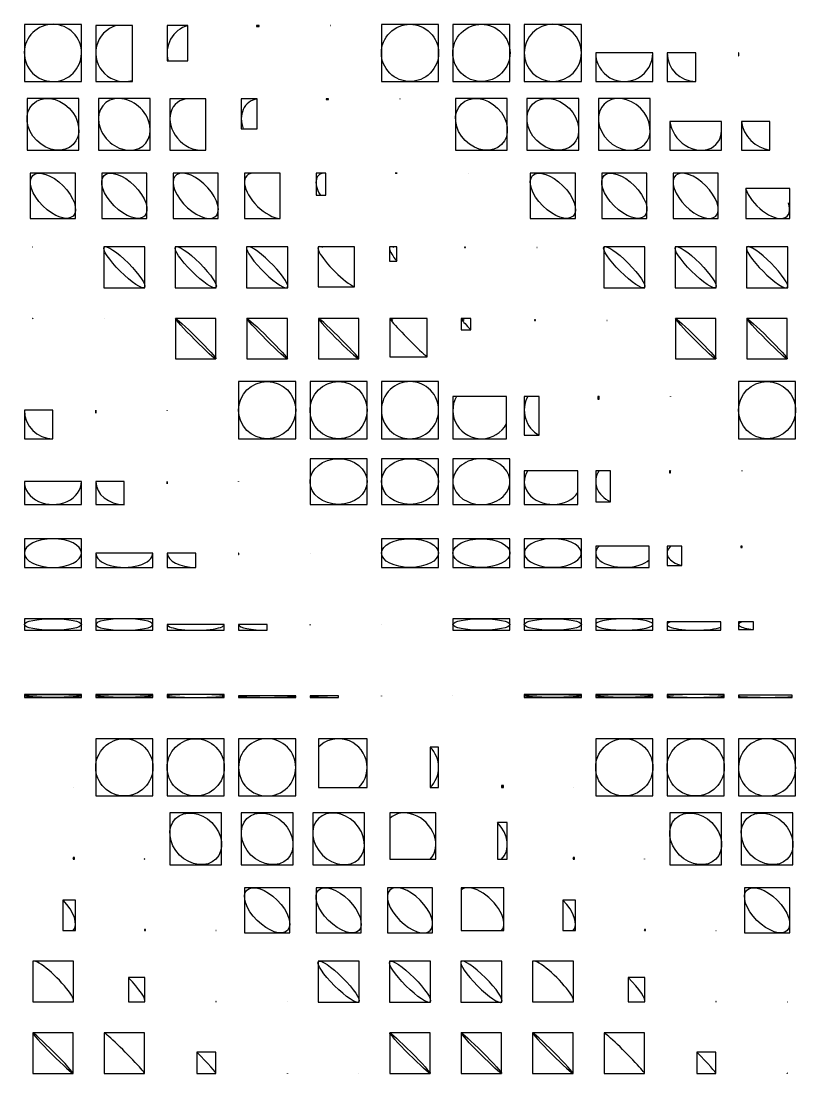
# Model space of a CAD drawing. Header units: millimetres. Extents: x -205 to 204, y -103 to 205.
# Drawn here: x 95.5 to 204.5, y -92.9 to 54.5 of the extents above; entities that cross this region are included whole.
import ezdxf

# ---------------------------------------------------------------- set-up
doc = ezdxf.new("R2010")
doc.units = ezdxf.units.MM
doc.layers.get('0').update_dxf_attribs({"lineweight": 25})

msp = doc.modelspace()

# ---------------------------------------------------------------- linework, layer by layer
for p, q in [((104, 54), (96, 54)), ((96, 54), (96, 46)), ((104, 46), (104, 54)), ((111.13, 53.84), (106, 53.84)), ((106, 53.84), (106, 46)), ((111.13, 46), (111.13, 53.84)), ((118.87, 53.84), (116, 53.84)), ((116, 53.84), (116, 48.87)), ((118.87, 48.87), (118.87, 53.84)), ((128.87, 53.84), (128.5, 53.84)), ((128.5, 53.84), (128.5, 53.71)), ((128.5, 53.71), (128.87, 53.71)), ((128.87, 53.71), (128.87, 53.84)), ((138.87, 53.84), (138.84, 53.84)), ((138.84, 53.84), (138.84, 53.83)), ((138.84, 53.83), (138.87, 53.83)), ((138.87, 53.83), (138.87, 53.84)), ((154, 54), (146, 54)), ((146, 54), (146, 46)), ((154, 46), (154, 54)), ((164, 54), (156, 54)), ((156, 54), (156, 46)), ((164, 46), (164, 54)), ((174, 54), (166, 54)), ((166, 54), (166, 46)), ((174, 46), (174, 54)), ((116, 48.87), (118.87, 48.87)), ((184, 50), (176, 50)), ((176, 50), (176, 46)), ((184, 46), (184, 50)), ((190, 50), (186, 50)), ((186, 50), (186, 46)), ((190, 46), (190, 50)), ((196.02, 50), (196, 50)), ((196, 50), (196, 49.6)), ((196, 49.6), (196.02, 49.6)), ((196.02, 49.6), (196.02, 50)), ((96, 46), (104, 46)), ((106, 46), (111.13, 46)), ((146, 46), (154, 46)), ((156, 46), (164, 46)), ((166, 46), (174, 46)), ((176, 46), (184, 46)), ((186, 46), (190, 46)), ((103.62, 43.62), (96.38, 43.62)), ((96.38, 43.62), (96.38, 36.38)), ((103.62, 36.38), (103.62, 43.62)), ((113.62, 43.62), (106.38, 43.62)), ((106.38, 43.62), (106.38, 36.38)), ((113.62, 36.38), (113.62, 43.62)), ((121.4, 43.57), (116.38, 43.57)), ((116.38, 43.57), (116.38, 36.38)), ((121.4, 36.38), (121.4, 43.57)), ((128.6, 43.57), (126.38, 43.57)), ((126.38, 43.57), (126.38, 39.37)), ((128.6, 39.37), (128.6, 43.57)), ((138.6, 43.57), (138.28, 43.57)), ((138.28, 43.57), (138.28, 43.49)), ((138.28, 43.49), (138.6, 43.49)), ((138.6, 43.49), (138.6, 43.57)), ((148.6, 43.57), (148.57, 43.57)), ((148.57, 43.57), (148.57, 43.56)), ((148.57, 43.56), (148.6, 43.56)), ((148.6, 43.56), (148.6, 43.57)), ((163.62, 43.62), (156.38, 43.62)), ((156.38, 43.62), (156.38, 36.38)), ((163.62, 36.38), (163.62, 43.62)), ((173.62, 43.62), (166.38, 43.62)), ((166.38, 43.62), (166.38, 36.38)), ((173.62, 36.38), (173.62, 43.62)), ((183.62, 43.62), (176.38, 43.62)), ((176.38, 43.62), (176.38, 36.38)), ((183.62, 36.38), (183.62, 43.62)), ((193.62, 40.4), (186.4, 40.4)), ((186.4, 40.4), (186.4, 36.38)), ((193.62, 36.38), (193.62, 40.4)), ((200.4, 40.4), (196.4, 40.4)), ((196.4, 40.4), (196.4, 36.4)), ((200.4, 36.4), (200.4, 40.4)), ((126.38, 39.37), (128.6, 39.37)), ((96.38, 36.38), (103.62, 36.38)), ((106.38, 36.38), (113.62, 36.38)), ((116.38, 36.38), (121.4, 36.38)), ((156.38, 36.38), (163.62, 36.38)), ((166.38, 36.38), (173.62, 36.38)), ((176.38, 36.38), (183.62, 36.38)), ((186.4, 36.38), (193.62, 36.38)), ((196.4, 36.4), (200.4, 36.4)), ((103.16, 33.16), (96.84, 33.16)), ((96.84, 33.16), (96.84, 26.84)), ((103.16, 26.84), (103.16, 33.16)), ((113.16, 33.16), (106.84, 33.16)), ((106.84, 33.16), (106.84, 26.84)), ((113.16, 26.84), (113.16, 33.16)), ((123.16, 33.16), (116.84, 33.16)), ((116.84, 33.16), (116.84, 26.84)), ((123.16, 26.84), (123.16, 33.16)), ((131.8, 33.16), (126.84, 33.16)), ((126.84, 33.16), (126.84, 26.84)), ((131.8, 26.84), (131.8, 33.16)), ((138.2, 33.16), (136.84, 33.16)), ((136.84, 33.16), (136.84, 30.11)), ((138.2, 30.11), (138.2, 33.16)), ((147.95, 33.16), (148.2, 33.16)), ((148.2, 33.16), (147.95, 33.16)), ((147.95, 33.16), (147.95, 33.16)), ((148.2, 33.16), (148.2, 33.16)), ((158.17, 33.16), (158.2, 33.16)), ((158.2, 33.16), (158.17, 33.16)), ((158.17, 33.16), (158.17, 33.16)), ((158.2, 33.16), (158.2, 33.16)), ((173.16, 33.16), (166.84, 33.16)), ((166.84, 33.16), (166.84, 26.84)), ((173.16, 26.84), (173.16, 33.16)), ((183.16, 33.16), (176.84, 33.16)), ((176.84, 33.16), (176.84, 26.84)), ((183.16, 26.84), (183.16, 33.16)), ((193.16, 33.16), (186.84, 33.16)), ((186.84, 33.16), (186.84, 26.84)), ((193.16, 26.84), (193.16, 33.16)), ((203.16, 31), (197, 31)), ((197, 31), (197, 26.84)), ((203.16, 26.84), (203.16, 31)), ((136.84, 30.11), (138.2, 30.11)), ((96.84, 26.84), (103.16, 26.84)), ((106.84, 26.84), (113.16, 26.84)), ((116.84, 26.84), (123.16, 26.84)), ((126.84, 26.84), (131.8, 26.84)), ((166.84, 26.84), (173.16, 26.84)), ((176.84, 26.84), (183.16, 26.84)), ((186.84, 26.84), (193.16, 26.84)), ((197, 26.84), (203.16, 26.84)), ((97.17, 22.82), (97.17, 22.83)), ((97.17, 22.83), (97.17, 22.83)), ((97.17, 22.83), (97.17, 22.82)), ((97.17, 22.82), (97.17, 22.82)), ((112.88, 22.88), (107.12, 22.88)), ((107.12, 22.88), (107.12, 17.12)), ((112.88, 17.12), (112.88, 22.88)), ((122.88, 22.88), (117.12, 22.88)), ((117.12, 22.88), (117.12, 17.12)), ((122.88, 17.12), (122.88, 22.88)), ((132.88, 22.88), (127.12, 22.88)), ((127.12, 22.88), (127.12, 17.12)), ((132.88, 17.12), (132.88, 22.88)), ((142.21, 22.88), (137.12, 22.88)), ((137.12, 22.88), (137.12, 17.25)), ((142.21, 17.25), (142.21, 22.88)), ((148.15, 22.88), (147.12, 22.88)), ((147.12, 22.88), (147.12, 20.86)), ((148.15, 20.86), (148.15, 22.88)), ((157.79, 22.83), (157.62, 22.83)), ((157.62, 22.83), (157.62, 22.75)), ((157.62, 22.75), (157.79, 22.75)), ((157.79, 22.75), (157.79, 22.83)), ((167.79, 22.76), (167.77, 22.76)), ((167.77, 22.76), (167.77, 22.75)), ((167.77, 22.75), (167.79, 22.75)), ((167.79, 22.75), (167.79, 22.76)), ((182.88, 22.88), (177.12, 22.88)), ((177.12, 22.88), (177.12, 17.12)), ((182.88, 17.12), (182.88, 22.88)), ((192.88, 22.88), (187.12, 22.88)), ((187.12, 22.88), (187.12, 17.12)), ((192.88, 17.12), (192.88, 22.88)), ((202.88, 22.88), (197.12, 22.88)), ((197.12, 22.88), (197.12, 17.12)), ((202.88, 17.12), (202.88, 22.88)), ((147.12, 20.86), (148.15, 20.86)), ((107.12, 17.12), (112.88, 17.12)), ((117.12, 17.12), (122.88, 17.12)), ((127.12, 17.12), (132.88, 17.12)), ((137.12, 17.25), (142.21, 17.25)), ((177.12, 17.12), (182.88, 17.12)), ((187.12, 17.12), (192.88, 17.12)), ((197.12, 17.12), (202.88, 17.12)), ((97.17, 12.8), (97.17, 12.83)), ((97.17, 12.83), (97.17, 12.83)), ((97.17, 12.83), (97.17, 12.8)), ((97.17, 12.8), (97.17, 12.8)), ((107.17, 12.83), (107.17, 12.83)), ((107.17, 12.83), (107.17, 12.83)), ((107.17, 12.83), (107.17, 12.83)), ((107.17, 12.83), (107.17, 12.83)), ((122.83, 12.83), (117.17, 12.83)), ((117.17, 12.83), (117.17, 7.17)), ((122.83, 7.17), (122.83, 12.83)), ((132.83, 12.83), (127.17, 12.83)), ((127.17, 12.83), (127.17, 7.17)), ((132.83, 7.17), (132.83, 12.83)), ((142.83, 12.83), (137.17, 12.83)), ((137.17, 12.83), (137.17, 7.17)), ((142.83, 7.17), (142.83, 12.83)), ((152.41, 12.83), (147.17, 12.83)), ((147.17, 12.83), (147.17, 7.45)), ((152.41, 7.45), (152.41, 12.83)), ((158.52, 12.83), (157.17, 12.83)), ((157.17, 12.83), (157.17, 11.23)), ((158.52, 11.23), (158.52, 12.83)), ((167.59, 12.66), (167.45, 12.66)), ((167.45, 12.66), (167.45, 12.55)), ((167.45, 12.55), (167.59, 12.55)), ((167.59, 12.55), (167.59, 12.66)), ((177.59, 12.56), (177.57, 12.56)), ((177.57, 12.56), (177.57, 12.55)), ((177.57, 12.55), (177.59, 12.55)), ((177.59, 12.55), (177.59, 12.56)), ((192.83, 12.83), (187.17, 12.83)), ((187.17, 12.83), (187.17, 7.17)), ((192.83, 7.17), (192.83, 12.83)), ((202.83, 12.83), (197.17, 12.83)), ((197.17, 12.83), (197.17, 7.17)), ((202.83, 7.17), (202.83, 12.83)), ((157.17, 11.23), (158.52, 11.23)), ((147.17, 7.45), (152.41, 7.45)), ((117.17, 7.17), (122.83, 7.17)), ((127.17, 7.17), (132.83, 7.17)), ((137.17, 7.17), (142.83, 7.17)), ((187.17, 7.17), (192.83, 7.17)), ((197.17, 7.17), (202.83, 7.17)), ((134, 4), (126, 4)), ((126, 4), (126, -4)), ((134, -4), (134, 4)), ((144, 4), (136, 4)), ((136, 4), (136, -4)), ((144, -4), (144, 4)), ((154, 4), (146, 4)), ((146, 4), (146, -4)), ((154, -4), (154, 4)), ((204, 4), (196, 4)), ((196, 4), (196, -4)), ((204, -4), (204, 4)), ((163.51, 1.92), (156, 1.92)), ((156, 1.92), (156, -4)), ((163.51, -4), (163.51, 1.92)), ((168.08, 1.92), (166, 1.92)), ((166, 1.92), (166, -3.51)), ((168.08, -3.51), (168.08, 1.92)), ((176.49, 1.92), (176.32, 1.92)), ((176.32, 1.92), (176.32, 1.56)), ((176.32, 1.56), (176.49, 1.56)), ((176.49, 1.56), (176.49, 1.92)), ((186.49, 1.92), (186.47, 1.92)), ((186.47, 1.92), (186.47, 1.88)), ((186.47, 1.88), (186.49, 1.88)), ((186.49, 1.88), (186.49, 1.92)), ((100, 0), (96, 0)), ((96, 0), (96, -4)), ((100, -4), (100, 0)), ((106.02, 0), (106, 0)), ((106, 0), (106, -0.4)), ((106, -0.4), (106.02, -0.4)), ((106.02, -0.4), (106.02, 0)), ((116, -0.04), (116, 0)), ((116, 0), (116, 0)), ((116, 0), (116, -0.04)), ((116, -0.04), (116, -0.04)), ((96, -4), (100, -4)), ((126, -4), (134, -4)), ((136, -4), (144, -4)), ((146, -4), (154, -4)), ((156, -4), (163.51, -4)), ((166, -3.51), (168.08, -3.51)), ((196, -4), (204, -4)), ((144, -6.8), (136, -6.8)), ((136, -6.8), (136, -13.2)), ((144, -13.2), (144, -6.8)), ((154, -6.8), (146, -6.8)), ((146, -6.8), (146, -13.2)), ((154, -13.2), (154, -6.8)), ((164, -6.8), (156, -6.8)), ((156, -6.8), (156, -13.2)), ((164, -13.2), (164, -6.8)), ((173.51, -8.47), (166, -8.47)), ((166, -8.47), (166, -13.2)), ((173.51, -13.2), (173.51, -8.47)), ((178.08, -8.47), (176, -8.47)), ((176, -8.47), (176, -12.81)), ((178.08, -12.81), (178.08, -8.47)), ((186.49, -8.47), (186.32, -8.47)), ((186.32, -8.47), (186.32, -8.75)), ((186.32, -8.75), (186.49, -8.75)), ((186.49, -8.75), (186.49, -8.47)), ((196.49, -8.47), (196.47, -8.47)), ((196.47, -8.47), (196.47, -8.49)), ((196.47, -8.49), (196.49, -8.49)), ((196.49, -8.49), (196.49, -8.47)), ((104, -10), (96, -10)), ((96, -10), (96, -13.2)), ((104, -13.2), (104, -10)), ((110, -10), (106, -10)), ((106, -10), (106, -13.2)), ((110, -13.2), (110, -10)), ((116.02, -10), (116, -10)), ((116, -10), (116, -10.32)), ((116.02, -10.32), (116.02, -10)), ((126, -10.04), (126, -10)), ((126, -10), (126, -10)), ((126, -10), (126, -10.04)), ((126, -10.04), (126, -10.04)), ((116, -10.32), (116.02, -10.32)), ((96, -13.2), (104, -13.2)), ((106, -13.2), (110, -13.2)), ((136, -13.2), (144, -13.2)), ((146, -13.2), (154, -13.2)), ((156, -13.2), (164, -13.2)), ((166, -13.2), (173.51, -13.2)), ((176, -12.81), (178.08, -12.81)), ((104, -18), (96, -18)), ((96, -18), (96, -22)), ((104, -22), (104, -18)), ((154, -18), (146, -18)), ((146, -18), (146, -22)), ((154, -22), (154, -18)), ((164, -18), (156, -18)), ((156, -18), (156, -22)), ((164, -22), (164, -18)), ((174, -18), (166, -18)), ((166, -18), (166, -22)), ((174, -22), (174, -18)), ((183.51, -19.04), (176, -19.04)), ((176, -19.04), (176, -22)), ((183.51, -22), (183.51, -19.04)), ((188.08, -19.04), (186, -19.04)), ((186, -19.04), (186, -21.76)), ((188.08, -21.76), (188.08, -19.04)), ((196.49, -19.04), (196.32, -19.04)), ((196.32, -19.04), (196.32, -19.22)), ((196.49, -19.22), (196.49, -19.04)), ((114, -20), (106, -20)), ((106, -20), (106, -22)), ((114, -22), (114, -20)), ((120, -20), (116, -20)), ((116, -20), (116, -22)), ((120, -22), (120, -20)), ((126.02, -20), (126, -20)), ((126, -20), (126, -20.2)), ((126, -20.2), (126.02, -20.2)), ((126.02, -20.2), (126.02, -20)), ((136, -20.02), (136, -20)), ((136, -20), (136, -20)), ((136, -20), (136, -20.02)), ((136, -20.02), (136, -20.02)), ((196.32, -19.22), (196.49, -19.22)), ((96, -22), (104, -22)), ((106, -22), (114, -22)), ((116, -22), (120, -22)), ((146, -22), (154, -22)), ((156, -22), (164, -22)), ((166, -22), (174, -22)), ((176, -22), (183.51, -22)), ((186, -21.76), (188.08, -21.76)), ((104, -29.2), (96, -29.2)), ((96, -29.2), (96, -30.8)), ((104, -30.8), (104, -29.2)), ((114, -29.2), (106, -29.2)), ((106, -29.2), (106, -30.8)), ((114, -30.8), (114, -29.2)), ((164, -29.2), (156, -29.2)), ((156, -29.2), (156, -30.8)), ((164, -30.8), (164, -29.2)), ((174, -29.2), (166, -29.2)), ((166, -29.2), (166, -30.8)), ((174, -30.8), (174, -29.2)), ((184, -29.2), (176, -29.2)), ((176, -29.2), (176, -30.8)), ((184, -30.8), (184, -29.2)), ((96, -30.8), (104, -30.8)), ((106, -30.8), (114, -30.8)), ((124, -30), (116, -30)), ((116, -30), (116, -30.8)), ((116, -30.8), (124, -30.8)), ((124, -30.8), (124, -30)), ((130, -30), (126, -30)), ((126, -30), (126, -30.8)), ((126, -30.8), (130, -30.8)), ((130, -30.8), (130, -30)), ((136.02, -30), (136, -30)), ((136, -30), (136, -30.08)), ((136, -30.08), (136.02, -30.08)), ((136.02, -30.08), (136.02, -30)), ((146, -30.01), (146, -30)), ((146, -30), (146, -30)), ((146, -30), (146, -30.01)), ((146, -30.01), (146, -30.01)), ((156, -30.8), (164, -30.8)), ((166, -30.8), (174, -30.8)), ((176, -30.8), (184, -30.8)), ((193.51, -29.62), (186, -29.62)), ((186, -29.62), (186, -30.8)), ((186, -30.8), (193.51, -30.8)), ((193.51, -30.8), (193.51, -29.62)), ((198.08, -29.62), (196, -29.62)), ((196, -29.62), (196, -30.7)), ((196, -30.7), (198.08, -30.7)), ((198.08, -30.7), (198.08, -29.62)), ((104, -39.8), (96, -39.8)), ((96, -39.8), (96, -40.2)), ((96, -40.2), (104, -40.2)), ((104, -40.2), (104, -39.8)), ((114, -39.8), (106, -39.8)), ((106, -39.8), (106, -40.2)), ((106, -40.2), (114, -40.2)), ((114, -40.2), (114, -39.8)), ((124, -39.8), (116, -39.8)), ((116, -39.8), (116, -40.2)), ((116, -40.2), (124, -40.2)), ((124, -40.2), (124, -39.8)), ((134, -40), (126, -40)), ((126, -40), (126, -40.2)), ((126, -40.2), (134, -40.2)), ((134, -40.2), (134, -40)), ((140, -40), (136, -40)), ((136, -40), (136, -40.2)), ((136, -40.2), (140, -40.2)), ((140, -40.2), (140, -40)), ((146.02, -40), (146, -40)), ((146, -40), (146, -40.02)), ((146, -40.02), (146.02, -40.02)), ((146.02, -40.02), (146.02, -40)), ((156, -40), (156, -40)), ((156, -40), (156, -40)), ((156, -40), (156, -40)), ((156, -40), (156, -40)), ((174, -39.8), (166, -39.8)), ((166, -39.8), (166, -40.2)), ((166, -40.2), (174, -40.2)), ((174, -40.2), (174, -39.8)), ((184, -39.8), (176, -39.8)), ((176, -39.8), (176, -40.2)), ((176, -40.2), (184, -40.2)), ((184, -40.2), (184, -39.8)), ((194, -39.8), (186, -39.8)), ((186, -39.8), (186, -40.2)), ((186, -40.2), (194, -40.2)), ((194, -40.2), (194, -39.8)), ((203.51, -39.9), (196, -39.9)), ((196, -39.9), (196, -40.2)), ((196, -40.2), (203.51, -40.2)), ((203.51, -40.2), (203.51, -39.9)), ((114, -46), (106, -46)), ((106, -46), (106, -54)), ((114, -54), (114, -46)), ((124, -46), (116, -46)), ((116, -46), (116, -54)), ((124, -54), (124, -46)), ((134, -46), (126, -46)), ((126, -46), (126, -54)), ((134, -54), (134, -46)), ((144, -46), (137.17, -46)), ((137.17, -46), (137.17, -52.83)), ((144, -52.83), (144, -46)), ((184, -46), (176, -46)), ((176, -46), (176, -54)), ((184, -54), (184, -46)), ((194, -46), (186, -46)), ((186, -46), (186, -54)), ((194, -54), (194, -46)), ((204, -46), (196, -46)), ((196, -46), (196, -54)), ((204, -54), (204, -46)), ((154, -47.17), (152.83, -47.17)), ((152.83, -47.17), (152.83, -52.83)), ((154, -52.83), (154, -47.17)), ((102.86, -52.8), (102.83, -52.8)), ((102.83, -52.8), (102.83, -52.83)), ((102.83, -52.83), (102.86, -52.83)), ((102.86, -52.83), (102.86, -52.8)), ((137.17, -52.83), (144, -52.83)), ((152.83, -52.83), (154, -52.83)), ((163.1, -52.53), (162.83, -52.53)), ((162.83, -52.53), (162.83, -52.83)), ((162.83, -52.83), (163.1, -52.83)), ((163.1, -52.83), (163.1, -52.53)), ((172.86, -52.8), (172.83, -52.8)), ((172.83, -52.8), (172.83, -52.83)), ((172.83, -52.83), (172.86, -52.83)), ((172.86, -52.83), (172.86, -52.8)), ((106, -54), (114, -54)), ((116, -54), (124, -54)), ((126, -54), (134, -54)), ((176, -54), (184, -54)), ((186, -54), (194, -54)), ((196, -54), (204, -54)), ((123.62, -56.38), (116.38, -56.38)), ((116.38, -56.38), (116.38, -63.62)), ((123.62, -63.62), (123.62, -56.38)), ((133.62, -56.38), (126.38, -56.38)), ((126.38, -56.38), (126.38, -63.62)), ((133.62, -63.62), (133.62, -56.38)), ((143.62, -56.38), (136.38, -56.38)), ((136.38, -56.38), (136.38, -63.62)), ((143.62, -63.62), (143.62, -56.38)), ((153.62, -56.38), (147.17, -56.38)), ((147.17, -56.38), (147.17, -62.83)), ((153.62, -62.83), (153.62, -56.38)), ((193.62, -56.38), (186.38, -56.38)), ((186.38, -56.38), (186.38, -63.62)), ((193.62, -63.62), (193.62, -56.38)), ((203.62, -56.38), (196.38, -56.38)), ((196.38, -56.38), (196.38, -63.62)), ((203.62, -63.62), (203.62, -56.38)), ((163.62, -57.73), (162.26, -57.73)), ((162.26, -57.73), (162.26, -62.83)), ((163.62, -62.83), (163.62, -57.73)), ((103.04, -62.59), (102.83, -62.59)), ((102.83, -62.59), (102.83, -62.83)), ((102.83, -62.83), (103.04, -62.83)), ((103.04, -62.83), (103.04, -62.59)), ((112.85, -62.81), (112.83, -62.81)), ((112.83, -62.81), (112.83, -62.83)), ((112.83, -62.83), (112.85, -62.83)), ((112.85, -62.83), (112.85, -62.81)), ((147.17, -62.83), (153.62, -62.83)), ((162.26, -62.83), (163.62, -62.83)), ((173.04, -62.59), (172.83, -62.59)), ((172.83, -62.59), (172.83, -62.83)), ((172.83, -62.83), (173.04, -62.83)), ((173.04, -62.83), (173.04, -62.59)), ((182.85, -62.8), (182.83, -62.8)), ((182.83, -62.8), (182.83, -62.83)), ((182.83, -62.83), (182.85, -62.83)), ((182.85, -62.83), (182.85, -62.8)), ((116.38, -63.62), (123.62, -63.62)), ((126.38, -63.62), (133.62, -63.62)), ((136.38, -63.62), (143.62, -63.62)), ((186.38, -63.62), (193.62, -63.62)), ((196.38, -63.62), (203.62, -63.62)), ((133.16, -66.84), (126.84, -66.84)), ((126.84, -66.84), (126.84, -73.16)), ((133.16, -73.16), (133.16, -66.84)), ((143.16, -66.84), (136.84, -66.84)), ((136.84, -66.84), (136.84, -73.16)), ((143.16, -73.16), (143.16, -66.84)), ((153.16, -66.84), (146.84, -66.84)), ((146.84, -66.84), (146.84, -73.16)), ((153.16, -73.16), (153.16, -66.84)), ((163.16, -66.84), (157.17, -66.84)), ((157.17, -66.84), (157.17, -72.83)), ((163.16, -72.83), (163.16, -66.84)), ((203.16, -66.84), (196.84, -66.84)), ((196.84, -66.84), (196.84, -73.16)), ((203.16, -73.16), (203.16, -66.84)), ((103.16, -68.59), (101.41, -68.59)), ((101.41, -68.59), (101.41, -72.83)), ((103.16, -72.83), (103.16, -68.59)), ((173.16, -68.58), (171.41, -68.58)), ((171.41, -68.58), (171.41, -72.83)), ((173.16, -72.83), (173.16, -68.58)), ((101.41, -72.83), (103.16, -72.83)), ((112.96, -72.67), (112.83, -72.67)), ((112.83, -72.67), (112.83, -72.83)), ((112.83, -72.83), (112.96, -72.83)), ((112.96, -72.83), (112.96, -72.67)), ((122.84, -72.81), (122.83, -72.81)), ((122.83, -72.81), (122.83, -72.83)), ((122.83, -72.83), (122.84, -72.83)), ((122.84, -72.83), (122.84, -72.81)), ((126.84, -73.16), (133.16, -73.16)), ((136.84, -73.16), (143.16, -73.16)), ((146.84, -73.16), (153.16, -73.16)), ((157.17, -72.83), (163.16, -72.83)), ((171.41, -72.83), (173.16, -72.83)), ((182.96, -72.67), (182.83, -72.67)), ((182.83, -72.67), (182.83, -72.83)), ((182.83, -72.83), (182.96, -72.83)), ((182.96, -72.83), (182.96, -72.67)), ((192.84, -72.81), (192.83, -72.81)), ((192.83, -72.81), (192.83, -72.83)), ((192.83, -72.83), (192.84, -72.83)), ((192.84, -72.83), (192.84, -72.81)), ((196.84, -73.16), (203.16, -73.16)), ((102.88, -77.12), (97.17, -77.12)), ((97.17, -77.12), (97.17, -82.83)), ((102.88, -82.83), (102.88, -77.12)), ((142.88, -77.12), (137.12, -77.12)), ((137.12, -77.12), (137.12, -82.88)), ((142.88, -82.88), (142.88, -77.12)), ((152.88, -77.12), (147.12, -77.12)), ((147.12, -77.12), (147.12, -82.88)), ((152.88, -82.88), (152.88, -77.12)), ((162.88, -77.12), (157.12, -77.12)), ((157.12, -77.12), (157.12, -82.88)), ((162.88, -82.88), (162.88, -77.12)), ((172.88, -77.12), (167.17, -77.12)), ((167.17, -77.12), (167.17, -82.83)), ((172.88, -82.83), (172.88, -77.12)), ((112.88, -79.43), (110.57, -79.43)), ((110.57, -79.43), (110.57, -82.83)), ((112.88, -82.83), (112.88, -79.43)), ((182.88, -79.43), (180.56, -79.43)), ((180.56, -79.43), (180.56, -82.83)), ((182.88, -82.83), (182.88, -79.43)), ((97.17, -82.83), (102.88, -82.83)), ((110.57, -82.83), (112.88, -82.83)), ((122.87, -82.76), (122.83, -82.76)), ((122.83, -82.76), (122.83, -82.83)), ((122.83, -82.83), (122.87, -82.83)), ((122.87, -82.83), (122.87, -82.76)), ((132.83, -82.83), (132.83, -82.82)), ((132.83, -82.82), (132.83, -82.82)), ((132.83, -82.82), (132.83, -82.83)), ((132.83, -82.83), (132.83, -82.83)), ((137.12, -82.88), (142.88, -82.88)), ((147.12, -82.88), (152.88, -82.88)), ((157.12, -82.88), (162.88, -82.88)), ((167.17, -82.83), (172.88, -82.83)), ((180.56, -82.83), (182.88, -82.83)), ((192.87, -82.76), (192.83, -82.76)), ((192.83, -82.76), (192.83, -82.83)), ((192.83, -82.83), (192.87, -82.83)), ((192.87, -82.83), (192.87, -82.76)), ((202.83, -82.83), (202.83, -82.82)), ((202.83, -82.82), (202.83, -82.82)), ((202.83, -82.82), (202.83, -82.83)), ((202.83, -82.83), (202.83, -82.83)), ((102.83, -87.17), (97.17, -87.17)), ((97.17, -87.17), (97.17, -92.83)), ((102.83, -92.83), (102.83, -87.17)), ((112.83, -87.17), (107.17, -87.17)), ((107.17, -87.17), (107.17, -92.83)), ((112.83, -92.83), (112.83, -87.17)), ((152.83, -87.17), (147.17, -87.17)), ((147.17, -87.17), (147.17, -92.83)), ((152.83, -92.83), (152.83, -87.17)), ((162.83, -87.17), (157.17, -87.17)), ((157.17, -87.17), (157.17, -92.83)), ((162.83, -92.83), (162.83, -87.17)), ((172.83, -87.17), (167.17, -87.17)), ((167.17, -87.17), (167.17, -92.83)), ((172.83, -92.83), (172.83, -87.17)), ((182.83, -87.17), (177.17, -87.17)), ((177.17, -87.17), (177.17, -92.83)), ((182.83, -92.83), (182.83, -87.17)), ((122.83, -89.86), (120.14, -89.86)), ((120.14, -89.86), (120.14, -92.83)), ((122.83, -92.83), (122.83, -89.86)), ((192.83, -89.86), (190.14, -89.86)), ((190.14, -89.86), (190.14, -92.83)), ((192.83, -92.83), (192.83, -89.86)), ((97.17, -92.83), (102.83, -92.83)), ((107.17, -92.83), (112.83, -92.83)), ((120.14, -92.83), (122.83, -92.83)), ((132.83, -92.83), (132.83, -92.8)), ((132.83, -92.8), (132.83, -92.8)), ((132.83, -92.8), (132.83, -92.83)), ((132.83, -92.83), (132.83, -92.83)), ((142.83, -92.83), (142.83, -92.83)), ((142.83, -92.83), (142.83, -92.83)), ((142.83, -92.83), (142.83, -92.83)), ((142.83, -92.83), (142.83, -92.83)), ((147.17, -92.83), (152.83, -92.83)), ((157.17, -92.83), (162.83, -92.83)), ((167.17, -92.83), (172.83, -92.83)), ((177.17, -92.83), (182.83, -92.83)), ((190.14, -92.83), (192.83, -92.83)), ((202.83, -92.83), (202.83, -92.8)), ((202.83, -92.8), (202.83, -92.8)), ((202.83, -92.8), (202.83, -92.83)), ((202.83, -92.83), (202.83, -92.83))]:
    msp.add_line(p, q)
for centre, major_axis, ratio, start_param, end_param in [((100, 50), (-2.83, 2.83), 1, 5.783185, 12.065371), ((110, 50), (-2.83, 2.83), 1, 5.783185, 8.924778), ((120, 50), (-2.83, 2.83), 1, 5.783185, 7.353982), ((130, 50), (-2.83, 2.83), 1, 5.783185, 5.883185), ((140, 50), (-2.83, 2.83), 1, 5.783185, 5.793185), ((170, 50), (-2.83, 2.83), 1, 0.785398, 7.067583), ((180, 50), (-2.83, 2.83), 1, 0.785398, 3.926991), ((190, 50), (-2.83, 2.83), 1, 0.785398, 2.356194), ((200, 50), (-2.83, 2.83), 1, 0.785398, 0.885398), ((110, 40), (-2.83, 2.83), 0.8, 5.783185, 12.065371), ((120, 40), (-2.83, 2.83), 0.8, 5.783185, 8.924778), ((130, 40), (-2.83, 2.83), 0.8, 5.783185, 7.353982), ((140, 40), (-2.83, 2.83), 0.8, 5.783185, 5.883185), ((150, 40), (-2.83, 2.83), 0.8, 5.783185, 5.793185), ((180, 40), (-2.83, 2.83), 0.8, 0.785398, 7.067583), ((190, 40), (-2.83, 2.83), 0.8, 0.785398, 3.926991), ((200, 40), (-2.83, 2.83), 0.8, 0.785398, 2.356194), ((120, 30), (-2.83, 2.83), 0.5, 5.783185, 12.065371), ((130, 30), (-2.83, 2.83), 0.5, 5.783185, 8.924778), ((140, 30), (-2.83, 2.83), 0.5, 5.783185, 7.353982), ((150, 30), (-2.83, 2.83), 0.5, 5.783185, 5.883185), ((160, 30), (-2.83, 2.83), 0.5, 5.783185, 5.793185), ((190, 30), (-2.83, 2.83), 0.5, 0.785398, 7.067583), ((200, 30), (-2.83, 2.83), 0.5, 0.785398, 3.926991), ((100, 20), (-2.83, 2.83), 0.2, 0.001, 0.011), ((130, 20), (-2.83, 2.83), 0.2, 5.783185, 12.065371), ((140, 20), (-2.83, 2.83), 0.2, 5.783185, 8.924778), ((150, 20), (-2.83, 2.83), 0.2, 5.783185, 7.353982), ((160, 20), (-2.83, 2.83), 0.2, 5.783185, 5.883185), ((170, 20), (-2.83, 2.83), 0.2, 5.783185, 5.793185), ((200, 20), (-2.83, 2.83), 0.2, 0.785398, 7.067583), ((100, 10), (-2.83, 2.83), 0.05, 0.001, 0.101), ((110, 10), (-2.83, 2.83), 0.05, 0.001, 0.011), ((140, 10), (-2.83, 2.83), 0.05, 5.783185, 12.065371), ((150, 10), (-2.83, 2.83), 0.05, 5.783185, 8.924778), ((160, 10), (-2.83, 2.83), 0.05, 5.783185, 7.353982), ((170, 10), (-2.83, 2.83), 0.05, 5.783185, 5.883185), ((180, 10), (-2.83, 2.83), 0.05, 5.783185, 5.793185), ((150, 0), (-4, 0), 1, 5.783185, 12.065371), ((160, 0), (-4, 0), 1, 5.783185, 8.924778), ((170, 0), (-4, 0), 1, 5.783185, 7.353982), ((180, 0), (-4, 0), 1, 5.783185, 5.883185), ((190, 0), (-4, 0), 1, 5.783185, 5.793185), ((100, 0), (-4, 0), 1, 0.001, 1.571796), ((110, 0), (-4, 0), 1, 0.001, 0.101), ((120, 0), (-4, 0), 1, 0.001, 0.011), ((160, -10), (-4, 0), 0.8, 5.783185, 12.065371), ((170, -10), (-4, 0), 0.8, 5.783185, 8.924778), ((180, -10), (-4, 0), 0.8, 5.783185, 7.353982), ((190, -10), (-4, 0), 0.8, 5.783185, 5.883185), ((200, -10), (-4, 0), 0.8, 5.783185, 5.793185), ((100, -10), (-4, 0), 0.8, 0.001, 3.142593), ((110, -10), (-4, 0), 0.8, 0.001, 1.571796), ((120, -10), (-4, 0), 0.8, 0.001, 0.101), ((130, -10), (-4, 0), 0.8, 0.001, 0.011), ((100, -20), (-4, 0), 0.5, 0.001, 6.283185), ((170, -20), (-4, 0), 0.5, 5.783185, 12.065371), ((180, -20), (-4, 0), 0.5, 5.783185, 8.924778), ((190, -20), (-4, 0), 0.5, 5.783185, 7.353982), ((200, -20), (-4, 0), 0.5, 5.783185, 5.883185), ((110, -20), (-4, 0), 0.5, 0.001, 3.142593), ((120, -20), (-4, 0), 0.5, 0.001, 1.571796), ((130, -20), (-4, 0), 0.5, 0.001, 0.101), ((140, -20), (-4, 0), 0.5, 0.001, 0.011), ((110, -30), (-4, 0), 0.2, 0.001, 6.283185), ((180, -30), (-4, 0), 0.2, 5.783185, 12.065371), ((120, -30), (-4, 0), 0.2, 0.001, 3.142593), ((130, -30), (-4, 0), 0.2, 0.001, 1.571796), ((140, -30), (-4, 0), 0.2, 0.001, 0.101), ((150, -30), (-4, 0), 0.2, 0.001, 0.011), ((190, -30), (-4, 0), 0.2, 5.783185, 8.924778), ((200, -30), (-4, 0), 0.2, 5.783185, 7.353982), ((190, -40), (-4, 0), 0.05, 5.783185, 12.065371), ((120, -40), (-4, 0), 0.05, 0.001, 6.283185), ((130, -40), (-4, 0), 0.05, 0.001, 3.142593), ((140, -40), (-4, 0), 0.05, 0.001, 1.571796), ((150, -40), (-4, 0), 0.05, 0.001, 0.101), ((160, -40), (-4, 0), 0.05, 0.001, 0.011), ((200, -40), (-4, 0), 0.05, 5.783185, 8.924778), ((130, -50), (2.83, -2.83), 1, 0.001, 6.283185), ((140, -50), (2.83, -2.83), 1, 0.001, 3.142593), ((200, -50), (2.83, -2.83), 1, 5.783185, 12.065371), ((150, -50), (2.83, -2.83), 1, 0.001, 1.571796), ((100, -50), (2.83, -2.83), 1, 0, 0.01), ((160, -50), (2.83, -2.83), 1, 0.001, 0.101), ((170, -50), (2.83, -2.83), 1, 0.001, 0.011), ((140, -60), (2.83, -2.83), 0.8, 0.001, 6.283185), ((150, -60), (2.83, -2.83), 0.8, 0.001, 3.142593), ((160, -60), (2.83, -2.83), 0.8, 0.001, 1.571796), ((100, -60), (2.83, -2.83), 0.8, 0, 0.1), ((110, -60), (2.83, -2.83), 0.8, 0, 0.01), ((170, -60), (2.83, -2.83), 0.8, 0.001, 0.101), ((180, -60), (2.83, -2.83), 0.8, 0.001, 0.011), ((150, -70), (2.83, -2.83), 0.5, 0.001, 6.283185), ((160, -70), (2.83, -2.83), 0.5, 0.001, 3.142593), ((100, -70), (2.83, -2.83), 0.5, 0, 1.570796), ((170, -70), (2.83, -2.83), 0.5, 0.001, 1.571796), ((110, -70), (2.83, -2.83), 0.5, 0, 0.1), ((120, -70), (2.83, -2.83), 0.5, 0, 0.01), ((180, -70), (2.83, -2.83), 0.5, 0.001, 0.101), ((190, -70), (2.83, -2.83), 0.5, 0.001, 0.011), ((100, -80), (2.83, -2.83), 0.2, 0, 3.141593), ((160, -80), (2.83, -2.83), 0.2, 0.001, 6.283185), ((170, -80), (2.83, -2.83), 0.2, 0.001, 3.142593), ((110, -80), (2.83, -2.83), 0.2, 0, 1.570796), ((180, -80), (2.83, -2.83), 0.2, 0.001, 1.571796), ((120, -80), (2.83, -2.83), 0.2, 0, 0.1), ((130, -80), (2.83, -2.83), 0.2, 0, 0.01), ((190, -80), (2.83, -2.83), 0.2, 0.001, 0.101), ((200, -80), (2.83, -2.83), 0.2, 0.001, 0.011), ((100, -90), (2.83, -2.83), 0.05, 0, 6.282185), ((110, -90), (2.83, -2.83), 0.05, 0, 3.141593), ((170, -90), (2.83, -2.83), 0.05, 0.001, 6.283185), ((180, -90), (2.83, -2.83), 0.05, 0.001, 3.142593), ((120, -90), (2.83, -2.83), 0.05, 0, 1.570796), ((190, -90), (2.83, -2.83), 0.05, 0.001, 1.571796), ((130, -90), (2.83, -2.83), 0.05, 0, 0.1), ((140, -90), (2.83, -2.83), 0.05, 0, 0.01), ((200, -90), (2.83, -2.83), 0.05, 0.001, 0.101)]:
    msp.add_ellipse(centre, major_axis=major_axis, ratio=ratio, start_param=start_param, end_param=end_param)
for centre, major_axis, ratio in [((150, 50), (-2.83, 2.83), 1), ((160, 50), (-2.83, 2.83), 1), ((100, 40), (-2.83, 2.83), 0.8), ((160, 40), (-2.83, 2.83), 0.8), ((170, 40), (-2.83, 2.83), 0.8), ((100, 30), (-2.83, 2.83), 0.5), ((110, 30), (-2.83, 2.83), 0.5), ((170, 30), (-2.83, 2.83), 0.5), ((180, 30), (-2.83, 2.83), 0.5), ((110, 20), (-2.83, 2.83), 0.2), ((120, 20), (-2.83, 2.83), 0.2), ((180, 20), (-2.83, 2.83), 0.2), ((190, 20), (-2.83, 2.83), 0.2), ((120, 10), (-2.83, 2.83), 0.05), ((130, 10), (-2.83, 2.83), 0.05), ((190, 10), (-2.83, 2.83), 0.05), ((200, 10), (-2.83, 2.83), 0.05), ((130, 0), (-4, 0), 1), ((140, 0), (-4, 0), 1), ((200, 0), (-4, 0), 1), ((140, -10), (-4, 0), 0.8), ((150, -10), (-4, 0), 0.8), ((150, -20), (-4, 0), 0.5), ((160, -20), (-4, 0), 0.5), ((100, -30), (-4, 0), 0.2), ((160, -30), (-4, 0), 0.2), ((170, -30), (-4, 0), 0.2), ((100, -40), (-4, 0), 0.05), ((110, -40), (-4, 0), 0.05), ((170, -40), (-4, 0), 0.05), ((180, -40), (-4, 0), 0.05), ((110, -50), (2.83, -2.83), 1), ((120, -50), (2.83, -2.83), 1), ((180, -50), (2.83, -2.83), 1), ((190, -50), (2.83, -2.83), 1), ((120, -60), (2.83, -2.83), 0.8), ((130, -60), (2.83, -2.83), 0.8), ((190, -60), (2.83, -2.83), 0.8), ((200, -60), (2.83, -2.83), 0.8), ((130, -70), (2.83, -2.83), 0.5), ((140, -70), (2.83, -2.83), 0.5), ((200, -70), (2.83, -2.83), 0.5), ((140, -80), (2.83, -2.83), 0.2), ((150, -80), (2.83, -2.83), 0.2), ((150, -90), (2.83, -2.83), 0.05), ((160, -90), (2.83, -2.83), 0.05)]:
    msp.add_ellipse(centre, major_axis=major_axis, ratio=ratio)

doc.saveas('drawing.dxf')
